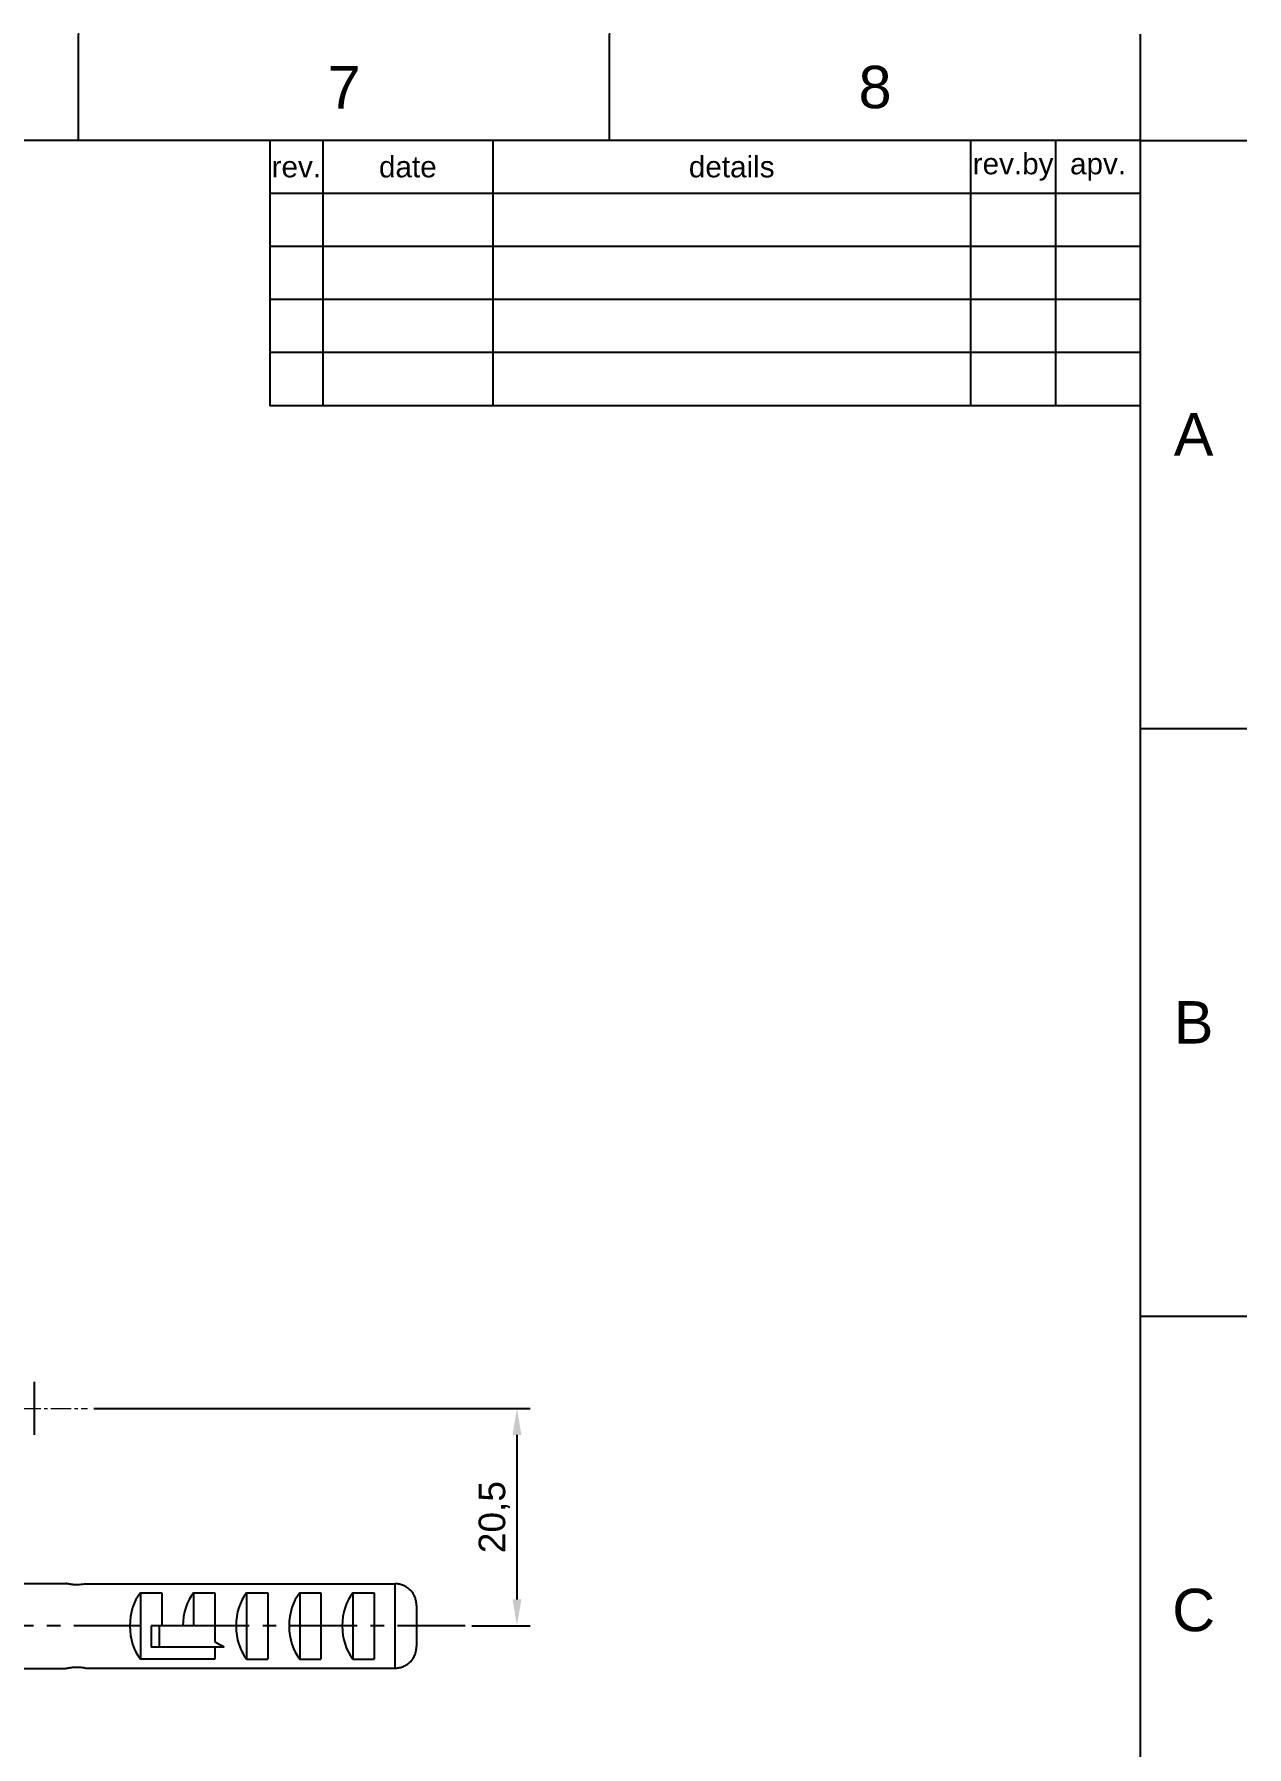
# Model space of a CAD drawing. Header units: millimetres. Extents: x 4590 to 5010, y -46 to 251.
# Drawn here: x 4895.5 to 5009.7, y 89.4 to 250.8 of the extents above; entities that cross this region are included whole.
import ezdxf

# ---------------------------------------------------------------- set-up
doc = ezdxf.new("R2010")
doc.units = ezdxf.units.MM
doc.header["$LTSCALE"] = 0.1
doc.linetypes.add('CENTER2', pattern=[28.575, 19.05, -3.175, 3.175, -3.175])
doc.linetypes.add('CENTERX2', pattern=[101.6, 63.5, -12.7, 12.7, -12.7])
for name, color, linetype in [('CENTER', 1, 'CENTERX2'), ('DEF_LAYER_AXIS', 7, 'Continuous'), ('DEF_LAYER_CUT_FEAT', 7, 'Continuous'), ('DIM', 3, 'Continuous'), ('FORM', 7, 'Continuous'), ('TEXT', 2, 'Continuous')]:
    doc.layers.add(name, color=color, linetype=linetype)
doc.layers.add('Cneter', color=1, linetype='CENTER2', lineweight=13)
doc.styles.get("Standard").update_dxf_attribs({"font": 'arial.ttf'})
doc.dimstyles.new('ISO-25', dxfattribs={"dimtxt": 2.5, "dimasz": 2.5, "dimexe": 1.25, "dimexo": 0.625, "dimtad": 1, "dimtxsty": 'Standard', "dimcen": 2.5, "dimadec": 0, "dimazin": 0, "dimtfac": 1, "dimtmove": 0, "dimatfit": 3, "dimfxl": 1, "dimarcsym": 0})

# ---------------------------------------------------------------- blocks, each defined once
blk = doc.blocks.new('*D117')
at = {"layer": 'Defpoints', "color": 0, "transparency": 16777216}
for p in [(4900.49, 121.33), (4936.06, 100.83), (4940.94, 100.83)]:
    blk.add_point(p, dxfattribs=at)
at = {"layer": 'DIM', "color": 0, "lineweight": -2, "transparency": 16777216}
for p, q in [((4901.11, 121.33), (4942.19, 121.33)), ((4940.94, 118.83), (4940.94, 103.33)), ((4936.68, 100.83), (4942.19, 100.83))]:
    blk.add_line(p, q, dxfattribs=at)
at = {"layer": 'DIM', "color": 0, "transparency": 16777216}
for points in [[(4940.53, 118.83), (4941.36, 118.83), (4940.94, 121.33)], [(4940.53, 103.33), (4941.36, 103.33), (4940.94, 100.83)]]:
    blk.add_solid(points, dxfattribs=at)
at = {"layer": 'DIM', "color": 0, "transparency": 16777216, "insert": (4938.82, 111.08), "char_height": 2.5, "attachment_point": 5, "rotation": 90}
blk.add_mtext('20,5', dxfattribs=at)

msp = doc.modelspace()

# ---------------------------------------------------------------- linework, layer by layer
for p, q in [((4899.667, 240.8), (4899.667, 250.8)), ((4949.667, 240.8), (4949.667, 250.8)), ((4999.667, 240.8), (4999.667, 250.8)), ((4999.667, 240.8), (4599.667, 240.8)), ((4999.667, -36.2), (4999.667, 240.8)), ((4999.667, 240.8), (5009.667, 240.8)), ((4999.667, 185.4), (5009.667, 185.4)), ((4999.667, 130), (5009.667, 130))]:
    msp.add_line(p, q)
at = {"color": 7, "linetype": 'Continuous'}
for p, q in [((4895.488, 123.838), (4895.488, 118.818)), ((4912.488, 100.828), (4906.495, 100.828)), ((4906.495, 100.828), (4906.495, 98.828)), ((4907.243, 100.828), (4907.243, 98.828)), ((4912.488, 100.828), (4912.488, 99.371)), ((4913.381, 98.828), (4906.495, 98.828)), ((4912.488, 98.828), (4912.488, 97.706))]:
    msp.add_line(p, q, dxfattribs=at)
msp.add_open_spline([(4913.381, 98.828), (4913.3, 98.863), (4912.985, 99.012), (4912.686, 99.201), (4912.488, 99.371)], degree=3, knots=[0, 0, 0, 0, 0.2510721, 1, 1, 1, 1], dxfattribs=at)
for p in [(4899.667, 250.8), (4949.667, 250.8), (4999.667, 185.4), (4999.667, 130)]:
    msp.add_point(p)
at = {"layer": 'CENTER'}
msp.add_line((4936.056, 100.828), (4887.626, 100.828), dxfattribs=at)
at = {"layer": 'Cneter'}
msp.add_line((4888.488, 121.328), (4900.488, 121.328), dxfattribs=at)
at = {"layer": 'DEF_LAYER_AXIS', "color": 7, "linetype": 'Continuous'}
for p, q in [((4891.488, 104.828), (4898.488, 104.828)), ((4898.488, 104.828), (4898.521, 104.82)), ((4900.354, 104.797), (4929.488, 104.797)), ((4929.488, 96.86), (4929.488, 104.797)), ((4931.488, 102.765), (4931.488, 98.892)), ((4891.488, 96.828), (4898.488, 96.828)), ((4898.521, 96.837), (4898.488, 96.828)), ((4900.354, 96.86), (4929.488, 96.86))]:
    msp.add_line(p, q, dxfattribs=at)
for points, knots in [([(4900.354, 104.797), (4900.285, 104.782), (4900.125, 104.751), (4899.859, 104.715), (4899.551, 104.697), (4899.285, 104.704), (4899.078, 104.722), (4898.936, 104.74), (4898.81, 104.76), (4898.715, 104.777), (4898.649, 104.791), (4898.608, 104.8), (4898.572, 104.808), (4898.543, 104.815), (4898.52, 104.82), (4898.505, 104.824), (4898.496, 104.826), (4898.491, 104.827), (4898.489, 104.828), (4898.488, 104.828), (4898.488, 104.828)], [0, 0, 0, 0, 0.1113683, 0.2591384, 0.4282797, 0.6011515, 0.6832345, 0.7595409, 0.8281335, 0.8872481, 0.9127464, 0.9352819, 0.9546806, 0.9707964, 0.9834841, 0.992622, 0.9958392, 0.998146, 0.9995352, 1, 1, 1, 1]), ([(4931.488, 102.765), (4931.488, 102.897), (4931.463, 103.161), (4931.351, 103.543), (4931.168, 103.896), (4930.919, 104.207), (4930.614, 104.463), (4930.264, 104.653), (4929.884, 104.771), (4929.619, 104.797), (4929.488, 104.797)], [0, 0, 0, 0, 0.1250034, 0.2500077, 0.3750097, 0.5000103, 0.6250086, 0.750006, 0.8750025, 1, 1, 1, 1]), ([(4929.488, 96.86), (4929.619, 96.86), (4929.884, 96.886), (4930.264, 97.004), (4930.614, 97.194), (4930.919, 97.45), (4931.168, 97.76), (4931.351, 98.114), (4931.463, 98.496), (4931.488, 98.76), (4931.488, 98.892)], [0, 0, 0, 0, 0.1249975, 0.249994, 0.3749914, 0.4999897, 0.6249903, 0.7499923, 0.8749966, 1, 1, 1, 1]), ([(4898.488, 96.828), (4898.488, 96.829), (4898.491, 96.829), (4898.496, 96.831), (4898.505, 96.833), (4898.52, 96.836), (4898.543, 96.842), (4898.572, 96.849), (4898.608, 96.857), (4898.649, 96.866), (4898.715, 96.879), (4898.81, 96.897), (4898.936, 96.917), (4899.078, 96.935), (4899.285, 96.953), (4899.551, 96.959), (4899.859, 96.941), (4900.125, 96.906), (4900.285, 96.875), (4900.354, 96.86)], [0, 0, 0, 0, 0.001854, 0.0041607, 0.0073779, 0.0165159, 0.0292035, 0.0453192, 0.0647179, 0.0872534, 0.1127517, 0.1718662, 0.2404589, 0.3167652, 0.3988483, 0.5717201, 0.7408615, 0.8886316, 1, 1, 1, 1])]:
    msp.add_open_spline(points, degree=3, knots=knots, dxfattribs=at)
at = {"layer": 'DEF_LAYER_CUT_FEAT', "color": 7, "linetype": 'Continuous'}
for p, q in [((4905.488, 103.951), (4907.488, 103.951)), ((4905.488, 103.951), (4905.488, 97.706)), ((4907.488, 103.951), (4907.488, 100.828)), ((4910.488, 103.951), (4912.488, 103.951)), ((4910.488, 103.951), (4910.488, 100.828)), ((4912.488, 103.951), (4912.488, 100.828)), ((4915.488, 103.951), (4917.488, 103.951)), ((4915.488, 103.951), (4915.488, 97.706)), ((4917.488, 103.951), (4917.488, 97.706)), ((4920.488, 103.951), (4922.488, 103.951)), ((4920.488, 103.951), (4920.488, 97.706)), ((4922.488, 103.951), (4922.488, 97.706)), ((4925.488, 103.951), (4927.488, 103.951)), ((4925.488, 103.951), (4925.488, 97.706)), ((4927.488, 103.951), (4927.488, 97.706)), ((4912.488, 97.706), (4905.488, 97.706)), ((4915.488, 97.706), (4917.488, 97.706)), ((4920.488, 97.706), (4922.488, 97.706)), ((4925.488, 97.706), (4927.488, 97.706))]:
    msp.add_line(p, q, dxfattribs=at)
for centre, start_param, end_param in [((4907.154, 100.828), 6.9583168, 8.7496464), ((4912.154, 100.828), 0.6751315, 1.5707963), ((4917.154, 100.828), 6.9583168, 8.7496464), ((4922.154, 100.828), 6.9583168, 8.7496464), ((4927.154, 100.828), 6.9583168, 8.7496464)]:
    msp.add_ellipse(centre, major_axis=(0, 4), ratio=0.6666667, start_param=start_param, end_param=end_param, dxfattribs=at)
at = {"layer": 'FORM'}
for p, q in [((4917.667, 240.8), (4917.667, 215.8)), ((4922.667, 240.8), (4922.667, 215.8)), ((4938.667, 240.8), (4938.667, 215.8)), ((4983.667, 240.8), (4983.667, 215.8)), ((4991.667, 240.8), (4991.667, 215.8)), ((4999.667, 235.8), (4917.667, 235.8)), ((4999.667, 230.8), (4917.667, 230.8)), ((4999.667, 225.8), (4917.667, 225.8)), ((4999.667, 220.8), (4917.667, 220.8)), ((4999.667, 215.8), (4917.667, 215.8))]:
    msp.add_line(p, q, dxfattribs=at)

# ---------------------------------------------------------------- texts
at = {"char_height": 4, "attachment_point": 5}
for s, width, insert in [('7', 50, (4924.667, 245.8)), ('8', 50, (4974.667, 245.8)), ('A', 10, (5004.667, 213.1)), ('B', 10, (5004.667, 157.7)), ('C', 10, (5004.667, 102.3))]:
    msp.add_mtext_dynamic_manual_height_columns(s, width=width, gutter_width=12.5, heights=[0], dxfattribs=dict(at, insert=insert))
at = {"layer": 'TEXT', "char_height": 2, "attachment_point": 5}
for s, width, insert in [('rev.', 5, (4920.167, 238.3)), ('date', 16, (4930.667, 238.3)), ('details', 45, (4961.167, 238.3)), ('rev.by', 8, (4987.667, 238.3)), ('apv.', 8, (4995.667, 238.3))]:
    msp.add_mtext_dynamic_manual_height_columns(s, width=width, gutter_width=12.5, heights=[0], dxfattribs=dict(at, insert=insert))

# ---------------------------------------------------------------- dimensions: what is measured, and where the dimension line sits
at = {"layer": 'DIM'}
dim = msp.add_linear_dim(base=(4940.945, 100.828), p1=(4900.488, 121.328), p2=(4936.056, 100.828), angle=90, dimstyle='ISO-25', dxfattribs=at)
dim.commit()
dim.dimension.update_dxf_attribs({"geometry": '*D117', "text_midpoint": (4938.817, 111.078)})

doc.saveas('drawing.dxf')
